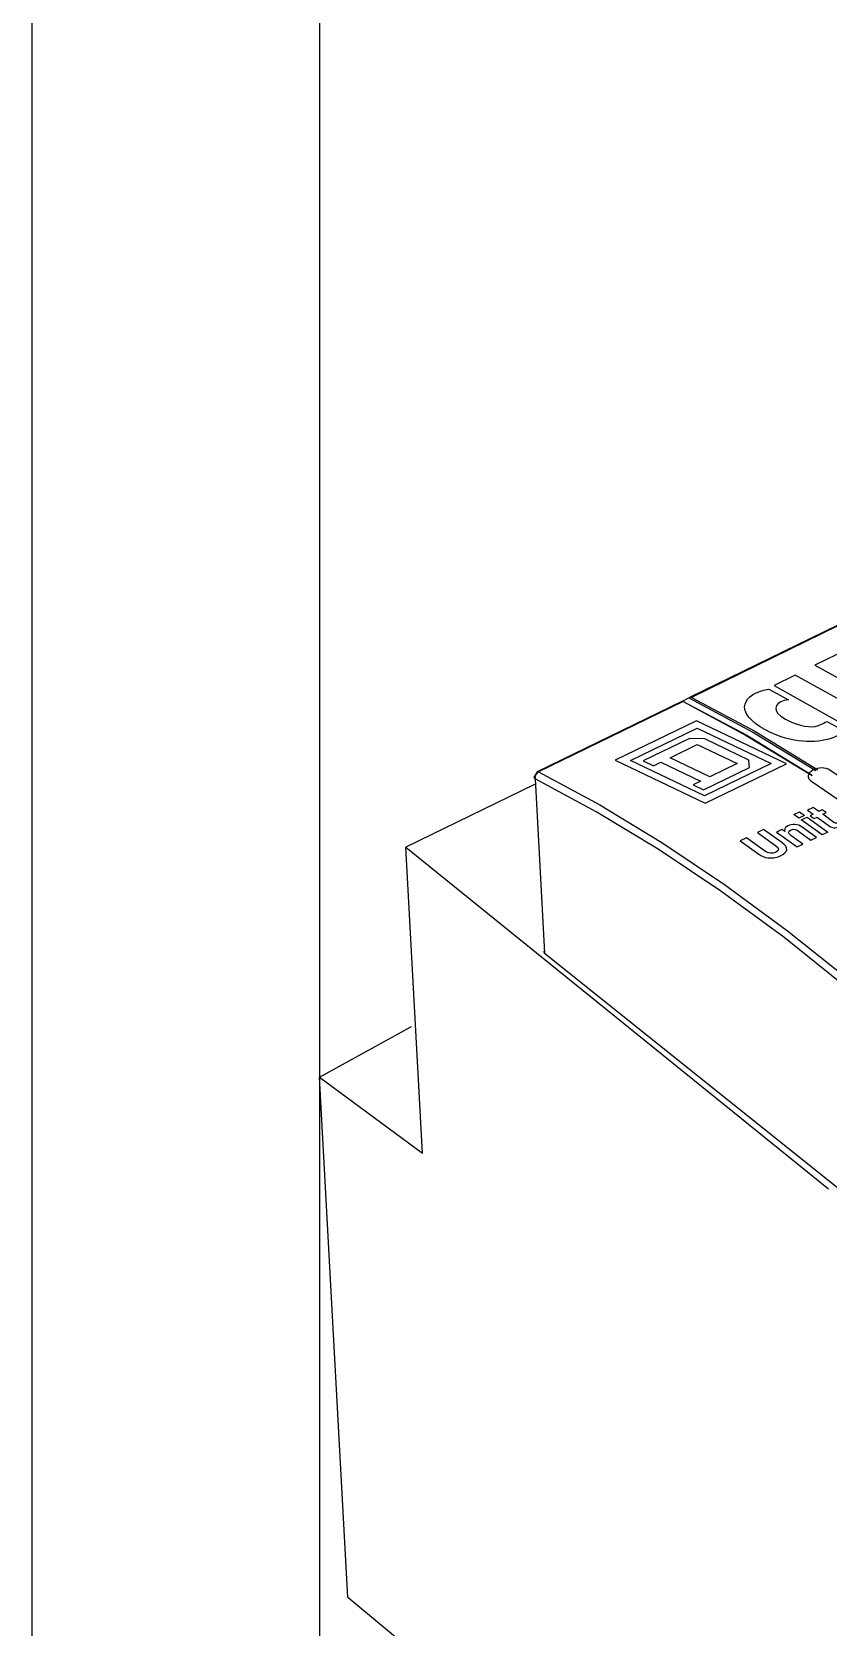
# Paper-space layout 'ARCH-D(24x36)' of a CAD drawing. Header units: inches. Extents: x 0.1 to 35.7, y 0.1 to 23.7.
# Drawn here: x 0.075 to 1.459, y 18.748 to 21.52 of the extents above; entities that cross this region are included whole.
import ezdxf

# ---------------------------------------------------------------- set-up
doc = ezdxf.new("R2010")
doc.units = ezdxf.units.IN
doc.header["$MEASUREMENT"] = 0
doc.layers.add('ELEC-DEVICE', color=7, linetype='Continuous')
doc.layers.add('SHEET-TITLE', color=7, linetype='Continuous')
doc.layers.add('X-NOPLOT', color=7, linetype='Continuous', plot=False)

psp = doc.layouts.new('ARCH-D(24x36)')

# ---------------------------------------------------------------- linework, layer by layer
at = {"layer": 'ELEC-DEVICE'}
for points in [[(1.4751, 20.4887), (1.2182, 20.3636)], [(1.4762, 20.488), (1.2219, 20.364)], [(1.5723, 20.3454), (1.6083, 20.3629), (1.4745, 20.4385), (1.4361, 20.4197), (1.5723, 20.3454), (1.5723, 20.3454)], [(1.4985, 20.3096), (1.5648, 20.342), (1.5317, 20.361), (1.5029, 20.3469), (1.4021, 20.4024), (1.3654, 20.3845), (1.4985, 20.3096), (1.4985, 20.3096)], [(1.2058, 20.3576), (0.9534, 20.2345)], [(1.2069, 20.3567), (0.9558, 20.2344)], [(1.206, 20.3576), (1.2058, 20.3576)], [(1.2058, 20.3576), (1.2062, 20.3572)], [(1.2062, 20.3576), (1.2171, 20.363)], [(1.2062, 20.3576), (1.3176, 20.298)], [(1.2062, 20.3572), (1.2069, 20.3567)], [(1.2069, 20.3567), (1.3166, 20.2978)], [(1.219, 20.364), (1.2171, 20.363)], [(1.2171, 20.363), (1.3284, 20.3032)], [(1.2206, 20.3643), (1.219, 20.364)], [(1.2219, 20.364), (1.2206, 20.3643)], [(1.2219, 20.364), (1.3315, 20.3051)], [(1.0887, 20.2548), (1.2455, 20.1798), (1.3869, 20.2483), (1.2301, 20.3233), (1.0887, 20.2548)], [(1.1156, 20.2542), (1.2315, 20.3104), (1.3602, 20.2489), (1.2442, 20.1928), (1.1156, 20.2542)], [(1.3166, 20.2978), (1.4314, 20.228)], [(1.3176, 20.298), (1.4316, 20.2286)], [(1.3284, 20.3032), (1.438, 20.2366)], [(1.3315, 20.3051), (1.4412, 20.2383)], [(1.1378, 20.2534), (1.1556, 20.2449), (1.1684, 20.2511), (1.2375, 20.2181), (1.2247, 20.2118), (1.2425, 20.2033), (1.3227, 20.2422), (1.3213, 20.255), (1.2446, 20.2916), (1.218, 20.2923), (1.1378, 20.2534)], [(1.1847, 20.259), (1.2318, 20.2818), (1.3009, 20.2488), (1.2538, 20.226), (1.1847, 20.259)], [(0.9489, 20.2124), (0.725, 20.1034)], [(0.9534, 20.2345), (0.9482, 20.2257)], [(0.9485, 20.224), (0.9482, 20.2257)], [(0.9499, 20.2225), (0.9485, 20.224)], [(0.9499, 20.2225), (0.951, 20.2293)], [(0.9499, 20.2225), (0.9664, 19.9196)], [(1.0562, 20.1653), (0.9499, 20.2225)], [(0.951, 20.2293), (0.9558, 20.2344)], [(0.9534, 20.2345), (0.9545, 20.2347)], [(0.9545, 20.2347), (0.9558, 20.2344)], [(0.9558, 20.2344), (1.0624, 20.1772)], [(1.1638, 20.1002), (1.0562, 20.1653)], [(1.0624, 20.1772), (1.1702, 20.1119)], [(1.4182, 20.1587), (1.4083, 20.1539), (1.3995, 20.1602), (1.4094, 20.165), (1.4182, 20.1587)], [(1.4225, 20.1556), (1.4586, 20.1299), (1.4487, 20.1251), (1.4126, 20.1509), (1.4225, 20.1556)], [(0.725, 20.1034), (1.4597, 19.5099)], [(0.7539, 19.572), (0.725, 20.1034)], [(1.2724, 20.0274), (1.1638, 20.1002)], [(1.1702, 20.1119), (1.2791, 20.0387)], [(1.3819, 19.947), (1.2724, 20.0274)], [(1.2791, 20.0387), (1.3888, 19.9581)], [(1.4918, 19.859), (1.3819, 19.947)], [(1.3888, 19.9581), (1.4991, 19.8699)], [(0.9645, 19.9226), (0.965, 19.9209)], [(0.965, 19.9209), (0.9664, 19.9196)], [(0.9664, 19.9196), (1.948, 19.1345)], [(0.6241, 18.7995), (0.575, 19.7037), (0.7349, 19.7917)], [(0.575, 19.7037), (0.7539, 19.572)], [(1.1411, 18.37), (0.6241, 18.7995)]]:
    psp.add_lwpolyline(points, dxfattribs=at)
for points, knots in [([(1.3903, 20.3598), (1.3903, 20.3598), (1.3559, 20.3783), (1.3559, 20.3783), (1.3475, 20.3768), (1.3401, 20.3746), (1.3338, 20.3716), (1.2998, 20.3549), (1.3084, 20.3235), (1.37, 20.2982), (1.4098, 20.2818), (1.4522, 20.2858), (1.475, 20.2969), (1.475, 20.2969), (1.4834, 20.301), (1.4864, 20.3062), (1.4864, 20.3062), (1.457, 20.322), (1.457, 20.322), (1.4529, 20.32), (1.4502, 20.3186), (1.4474, 20.3171), (1.4342, 20.3104), (1.4179, 20.3117), (1.3956, 20.3209), (1.3634, 20.3342), (1.3627, 20.3492), (1.3769, 20.3561), (1.3805, 20.3579), (1.3844, 20.3591), (1.3903, 20.3598), (1.3903, 20.3598), (1.3903, 20.3598), (1.3903, 20.3598)], [0, 0, 0, 0, 1, 1, 1, 2, 2, 2, 3, 3, 3, 4, 4, 4, 5, 5, 5, 6, 6, 6, 7, 7, 7, 8, 8, 8, 9, 9, 9, 10, 10, 10, 11, 11, 11, 11]), ([(1.5807, 20.136), (1.5715, 20.1308), (1.5583, 20.1306), (1.5511, 20.1355), (1.5511, 20.1355), (1.4289, 20.219), (1.4289, 20.219), (1.4217, 20.2239), (1.4233, 20.2321), (1.4325, 20.2372), (1.4325, 20.2372), (1.4325, 20.2372), (1.4325, 20.2372), (1.4416, 20.2424), (1.4549, 20.2426), (1.4621, 20.2377), (1.4621, 20.2377), (1.5842, 20.1542), (1.5842, 20.1542), (1.5914, 20.1493), (1.5898, 20.1411), (1.5807, 20.136), (1.5807, 20.136), (1.5807, 20.136), (1.5807, 20.136)], [0, 0, 0, 0, 1, 1, 1, 2, 2, 2, 3, 3, 3, 4, 4, 4, 5, 5, 5, 6, 6, 6, 7, 7, 7, 8, 8, 8, 8]), ([(1.4429, 20.1655), (1.4429, 20.1655), (1.4491, 20.1685), (1.4491, 20.1685), (1.4491, 20.1685), (1.4559, 20.1636), (1.4559, 20.1636), (1.4559, 20.1636), (1.4498, 20.1607), (1.4498, 20.1607), (1.4498, 20.1607), (1.4693, 20.1467), (1.4693, 20.1467), (1.4714, 20.1452), (1.4723, 20.1447), (1.4763, 20.1466), (1.477, 20.1469), (1.4776, 20.1473), (1.4783, 20.1477), (1.4783, 20.1477), (1.4854, 20.1426), (1.4854, 20.1426), (1.484, 20.1418), (1.4825, 20.141), (1.4809, 20.1402), (1.4809, 20.1402), (1.4797, 20.1396), (1.4797, 20.1396), (1.4711, 20.1355), (1.4665, 20.137), (1.4618, 20.1403), (1.4618, 20.1403), (1.4399, 20.1559), (1.4399, 20.1559), (1.4399, 20.1559), (1.4348, 20.1535), (1.4348, 20.1535), (1.4348, 20.1535), (1.428, 20.1583), (1.428, 20.1583), (1.428, 20.1583), (1.4331, 20.1608), (1.4331, 20.1608), (1.4331, 20.1608), (1.4233, 20.1677), (1.4233, 20.1677), (1.4233, 20.1677), (1.4332, 20.1725), (1.4332, 20.1725), (1.4332, 20.1725), (1.4429, 20.1655), (1.4429, 20.1655)], [0, 0, 0, 0, 1, 1, 1, 2, 2, 2, 3, 3, 3, 4, 4, 4, 5, 5, 5, 6, 6, 6, 7, 7, 7, 8, 8, 8, 9, 9, 9, 10, 10, 10, 11, 11, 11, 12, 12, 12, 13, 13, 13, 14, 14, 14, 15, 15, 15, 16, 16, 16, 17, 17, 17, 17]), ([(1.3788, 20.1117), (1.3916, 20.1026), (1.389, 20.0948), (1.3763, 20.0886), (1.3717, 20.0864), (1.3637, 20.0838), (1.3544, 20.0851), (1.3486, 20.0858), (1.3436, 20.0881), (1.3386, 20.0916), (1.3386, 20.0916), (1.3063, 20.1146), (1.3063, 20.1146), (1.3063, 20.1146), (1.3171, 20.1198), (1.3171, 20.1198), (1.3171, 20.1198), (1.3487, 20.0973), (1.3487, 20.0973), (1.3555, 20.0924), (1.3625, 20.0923), (1.3675, 20.0946), (1.3747, 20.0982), (1.3743, 20.102), (1.3684, 20.1062), (1.3684, 20.1062), (1.3363, 20.129), (1.3363, 20.129), (1.3363, 20.129), (1.3471, 20.1343), (1.3471, 20.1343), (1.3471, 20.1343), (1.3788, 20.1117), (1.3788, 20.1117)], [0, 0, 0, 0, 1, 1, 1, 2, 2, 2, 3, 3, 3, 4, 4, 4, 5, 5, 5, 6, 6, 6, 7, 7, 7, 8, 8, 8, 9, 9, 9, 10, 10, 10, 11, 11, 11, 11]), ([(1.4392, 20.1206), (1.4392, 20.1206), (1.4294, 20.1158), (1.4294, 20.1158), (1.4294, 20.1158), (1.4075, 20.1314), (1.4075, 20.1314), (1.4048, 20.1333), (1.4002, 20.1364), (1.3939, 20.1334), (1.3896, 20.1313), (1.389, 20.1276), (1.3945, 20.1237), (1.3945, 20.1237), (1.4152, 20.109), (1.4152, 20.109), (1.4152, 20.109), (1.4054, 20.1042), (1.4054, 20.1042), (1.4054, 20.1042), (1.3693, 20.1299), (1.3693, 20.1299), (1.3693, 20.1299), (1.3787, 20.1345), (1.3787, 20.1345), (1.3787, 20.1345), (1.384, 20.1307), (1.384, 20.1307), (1.384, 20.1307), (1.3842, 20.1308), (1.3842, 20.1308), (1.3833, 20.133), (1.3821, 20.1372), (1.3892, 20.1407), (1.3965, 20.1442), (1.4063, 20.144), (1.4143, 20.1383), (1.4143, 20.1383), (1.4392, 20.1206), (1.4392, 20.1206)], [0, 0, 0, 0, 1, 1, 1, 2, 2, 2, 3, 3, 3, 4, 4, 4, 5, 5, 5, 6, 6, 6, 7, 7, 7, 8, 8, 8, 9, 9, 9, 10, 10, 10, 11, 11, 11, 12, 12, 12, 13, 13, 13, 13])]:
    psp.add_open_spline(points, degree=3, knots=knots, dxfattribs=at)
at = {"layer": 'SHEET-TITLE'}
psp.add_lwpolyline([(0.075, 0.075), (35.675, 0.075), (35.675, 23.675), (0.075, 23.675)], close=True, dxfattribs=at)
at = {"layer": 'X-NOPLOT'}
psp.add_lwpolyline([(0.575, 17.3), (6.737, 17.3), (6.737, 22.3), (0.575, 22.3)], close=True, dxfattribs=at)

doc.saveas('drawing.dxf')
